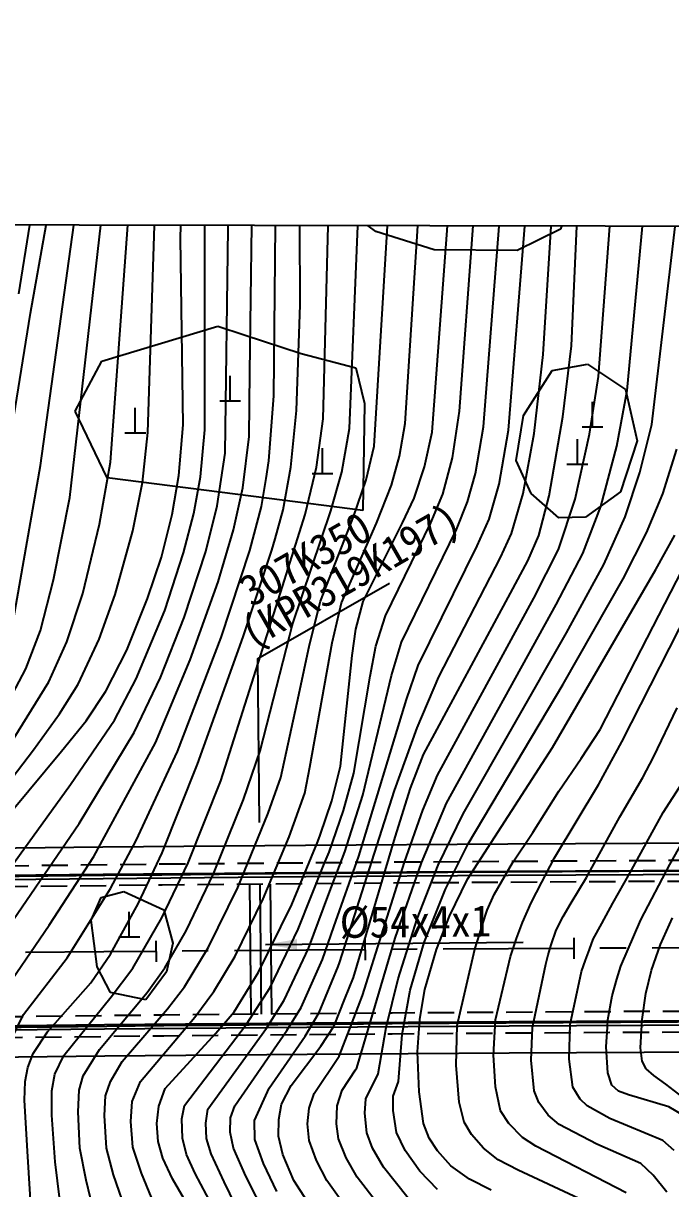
# Model space of a CAD drawing. Header units: millimetres. Extents: x 10470 to 11266, y 1103 to 1807.
# Drawn here: x 10784.3 to 10846.3, y 1453.9 to 1565.4 of the extents above; entities that cross this region are included whole.
import ezdxf
from ezdxf.enums import TextEntityAlignment as Align
from ezdxf.xclip import XClip

# ---------------------------------------------------------------- set-up
doc = ezdxf.new("R2010")
doc.units = ezdxf.units.MM
doc.header["$LTSCALE"] = 10
doc.header["$MEASUREMENT"] = 0
doc.header["$XCLIPFRAME"] = 2
doc.linetypes.add('CENTER', pattern=[2, 1.25, -0.25, 0.25, -0.25])
doc.linetypes.add('HIDDEN', pattern=[0.375, 0.25, -0.125])
doc.layers.add('TX-PAPR', color=2, linetype='Continuous', plot=False)
doc.layers.add('TZ-BASE', color=253, linetype='Continuous')
doc.layers.add('TZ-CABL', color=4, linetype='Continuous')
doc.styles.get("Standard").update_dxf_attribs({"font": 'GulimChe.ttf'})
doc.linetypes.add('ZIGZAG', pattern='A,0.0001,-0.2,[131,ltypeshp.shx,S=0.2,R=0,X=-0.2,Y=0],-0.4,[131,ltypeshp.shx,S=0.2,R=180,X=0.2,Y=0],-0.2', length=0.8001)
doc.dimstyles.get("Standard").update_dxf_attribs({"dimtxt": 0.18, "dimasz": 0.18, "dimexe": 0.18, "dimexo": 0.0625, "dimgap": 0.09, "dimtad": 0, "dimtih": 1, "dimtoh": 1, "dimdec": 4, "dimzin": 0, "dimdsep": 46, "dimtxsty": 'Standard', "dimcen": 0.09, "dimadec": 0, "dimazin": 0, "dimtfac": 1, "dimtdec": 4, "dimtofl": 0, "dimtmove": 0, "dimatfit": 3, "dimfxl": 0, "dimtolj": 1, "dimtzin": 0, "dimarcsym": 0})

# ---------------------------------------------------------------- blocks, each defined once
blk = doc.blocks.new('JD-SDFHSFH5FGCFH6')
at = {"layer": 'TZ-BASE'}
for p, q in [((227.92, 66.14, 230), (232.87, 93.88, 230)), ((253.73, 66.94, 220), (253.63, 90.11, 220)), ((255.93, 56.02, 219), (256.77, 88.76, 219)), ((226.79, 67.98, 231), (229.78, 86.4, 231)), ((251.22, 58.24, 221), (251.48, 85.74, 221)), ((258.46, 55.09, 218), (259.74, 85.82, 218)), ((260.82, 53.4, 217), (262.61, 82.98, 217)), ((248.93, 60.5, 222), (249.22, 82.19, 222)), ((231.7, 48.49, 228), (235.33, 80.37, 228)), ((242.29, 73.29, 225), (242.36, 79.7, 225)), ((263.79, 55.58, 216), (265.37, 80.04, 216)), ((228.88, 51.55, 229), (232.64, 78.56, 229)), ((246.85, 74.24, 223), (246.92, 79.13, 223)), ((260.97, 73.96, 218.57), (256.7, 77.16, 218.57)), ((279.81, 77.75, 218.57), (278.67, 74.18, 218.57)), ((287.42, 55.48, 207), (290.05, 77.89, 207)), ((244.61, 54.96, 224), (244.61, 76.17, 224)), ((266.37, 54.74, 215), (267.97, 76.36, 215)), ((268.98, 56.75, 214), (270.43, 76.08, 214)), ((271.28, 55.25, 213), (272.89, 75.87, 213)), ((285.06, 58.75, 208), (286.74, 76.69, 208)), ((239.16, 54.72, 226), (239.82, 75.07, 226)), ((273.7, 54.95, 212), (275.33, 75.4, 212)), ((277, 62.19, 211), (277.8, 75.19, 211)), ((279.72, 63.03, 210), (280.24, 74.91, 210)), ((282.29, 60.07, 209), (283.44, 74.99, 209)), ((235.58, 51.87, 227), (237.25, 74.69, 227)), ((246.56, 52.73, 223), (246.85, 74.24, 223)), ((266.58, 72.21, 218.57), (260.97, 73.96, 218.57)), ((278.67, 74.18, 218.57), (274.52, 72.13, 218.57)), ((242.54, 55.47, 225), (242.29, 73.29, 225)), ((274.52, 72.13, 218.57), (266.58, 72.21, 218.57)), ((253.38, 56.82, 220), (253.73, 66.94, 220)), ((224.69, 46.3, 230), (227.92, 66.14, 230)), ((234.74, 61.56, 219.02), (245.84, 64.9, 219.02)), ((245.84, 64.9, 219.02), (248.39, 64.07, 219.02)), ((248.39, 64.07, 219.02), (253.84, 62.29, 219.02)), ((278.88, 56.21, 210), (279.72, 63.03, 210)), ((232.18, 56.75, 219.02), (234.74, 61.56, 219.02)), ((253.84, 62.29, 219.02), (259.08, 60.92, 219.02)), ((276.13, 54.64, 211), (277, 62.19, 211)), ((248.85, 54.35, 222), (248.93, 60.5, 222)), ((259.08, 60.92, 219.02), (259.91, 57.49, 219.02)), ((275.13, 56.36, 211.73), (277.88, 60.67, 211.73)), ((277.88, 60.67, 211.73), (281.25, 61.27, 211.73)), ((281.25, 61.27, 211.73), (284.88, 58.84, 211.73)), ((247.04, 57.75, 224.28), (247.04, 60.15, 224.28)), ((281.44, 54.57, 209), (282.29, 60.07, 209)), ((250.75, 52, 221), (251.22, 58.24, 221)), ((284.06, 53.41, 208), (285.06, 58.75, 208)), ((284.88, 58.84, 211.73), (286.02, 53.92, 211.73)), ((237.95, 54.69, 227.96), (237.95, 57.09, 227.96)), ((246.04, 57.75, 224.28), (248.04, 57.75, 224.28)), ((259.91, 57.49, 219.02), (259.75, 47.26, 219.02)), ((281.73, 55.26, 210.88), (281.73, 57.66, 210.88)), ((235.27, 50.38, 219.02), (232.18, 56.75, 219.02)), ((252.85, 51.4, 220), (253.38, 56.82, 220)), ((255.31, 51.4, 219), (255.93, 56.02, 219)), ((268.33, 52.31, 214), (268.98, 56.75, 214)), ((274.43, 52.04, 211.73), (275.13, 56.36, 211.73)), ((277.58, 48.67, 210), (278.88, 56.21, 210)), ((236.95, 54.69, 227.96), (238.95, 54.69, 227.96)), ((238.63, 49.95, 226), (239.16, 54.72, 226)), ((242.11, 50.6, 225), (242.54, 55.47, 225)), ((244.18, 50.49, 224), (244.61, 54.96, 224)), ((257.73, 50.93, 218), (258.46, 55.09, 218)), ((263.24, 52.47, 216), (263.79, 55.58, 216)), ((265.65, 51.44, 215), (266.37, 54.74, 215)), ((270.51, 50.81, 213), (271.28, 55.25, 213)), ((272.78, 49.77, 212), (273.7, 54.95, 212)), ((280.73, 55.26, 210.88), (282.73, 55.26, 210.88)), ((286.26, 50.88, 207), (287.42, 55.48, 207)), ((248.25, 49.43, 222), (248.85, 54.35, 222)), ((275.09, 48.89, 211), (276.13, 54.64, 211)), ((280.08, 48.35, 209), (281.44, 54.57, 209)), ((280.28, 51.69, 210.88), (280.28, 54.09, 210.88)), ((286.02, 53.92, 211.73), (284.42, 49.05, 211.73)), ((245.8, 47.69, 223), (246.56, 52.73, 223)), ((255.88, 50.81, 220.39), (255.88, 53.21, 220.39)), ((260.07, 50.2, 217), (260.82, 53.4, 217)), ((262.47, 49.69, 216), (263.24, 52.47, 216)), ((282.51, 47.63, 208), (284.06, 53.41, 208)), ((288.45, 48.86, 206), (289.79, 53.14, 206)), ((226.33, 37, 229), (228.88, 51.55, 229)), ((234.53, 45.94, 227), (235.58, 51.87, 227)), ((250.47, 50.33, 221), (250.75, 52, 221)), ((252.12, 47.32, 220), (252.85, 51.4, 220)), ((254.22, 46.87, 219), (255.31, 51.4, 219)), ((264.65, 48.43, 215), (265.65, 51.44, 215)), ((267.39, 48.83, 214), (268.33, 52.31, 214)), ((275.87, 48.88, 211.73), (274.43, 52.04, 211.73)), ((279.28, 51.69, 210.88), (281.28, 51.69, 210.88)), ((250.76, 48.41, 219.02), (235.27, 50.38, 219.02)), ((241.49, 46.86, 225), (242.11, 50.6, 225)), ((243.56, 46.98, 224), (244.18, 50.49, 224)), ((250.02, 47.63, 221), (250.47, 50.33, 221)), ((254.88, 50.81, 220.39), (256.88, 50.81, 220.39)), ((256.68, 47.23, 218), (257.73, 50.93, 218)), ((258.86, 46.64, 217), (260.07, 50.2, 217)), ((269.75, 48.1, 213), (270.51, 50.81, 213)), ((284.85, 46.65, 207), (286.26, 50.88, 207)), ((237.72, 45.31, 226), (238.63, 49.95, 226)), ((247.37, 45.4, 222), (248.25, 49.43, 222)), ((261.04, 46.05, 216), (262.47, 49.69, 216)), ((271.83, 46.44, 212), (272.78, 49.77, 212)), ((230.13, 40.63, 228), (231.7, 48.49, 228)), ((259.75, 47.26, 219.02), (250.76, 48.41, 219.02)), ((263.53, 46.09, 215), (264.65, 48.43, 215)), ((266.26, 46.06, 214), (267.39, 48.83, 214)), ((268.72, 45.45, 213), (269.75, 48.1, 213)), ((273.97, 45.07, 211), (275.09, 48.89, 211)), ((278.51, 46.55, 211.73), (275.87, 48.88, 211.73)), ((276.59, 44.86, 210), (277.58, 48.67, 210)), ((278.47, 43.53, 209), (280.08, 48.35, 209)), ((284.42, 49.05, 211.73), (281.05, 46.61, 211.73)), ((286.89, 45.11, 206), (288.45, 48.86, 206)), ((240.45, 42.79, 225), (241.49, 46.86, 225)), ((242.58, 43.19, 224), (243.56, 46.98, 224)), ((244.69, 43.33, 223), (245.8, 47.69, 223)), ((248.91, 43.42, 221), (250.02, 47.63, 221)), ((251.35, 44.55, 220), (252.12, 47.32, 220)), ((252.04, 39.98, 219), (254.22, 46.87, 219)), ((252.99, 36.34, 218), (256.68, 47.23, 218)), ((280.81, 43.15, 208), (282.51, 47.63, 208)), ((232.93, 39.32, 227), (234.53, 45.94, 227)), ((255.68, 38.57, 217), (258.86, 46.64, 217)), ((257.69, 38.41, 216), (261.04, 46.05, 216)), ((259.76, 38.55, 215), (263.53, 46.09, 215)), ((261.92, 37.18, 214), (266.26, 46.06, 214)), ((270.69, 43.86, 212), (271.83, 46.44, 212)), ((281.05, 46.61, 211.73), (278.51, 46.55, 211.73)), ((282.82, 42.08, 207), (284.85, 46.65, 207)), ((236.04, 39.23, 226), (237.72, 45.31, 226)), ((245.88, 40.44, 222), (247.37, 45.4, 222)), ((263.43, 34.64, 213), (268.72, 45.45, 213)), ((272.91, 42.76, 211), (273.97, 45.07, 211)), ((275.55, 42.44, 210), (276.59, 44.86, 210)), ((284.65, 40.71, 206), (286.89, 45.11, 206)), ((287.79, 41.62, 205), (289.62, 44.91, 205)), ((251.04, 43.46, 220), (251.35, 44.55, 220)), ((265.02, 32.42, 212), (270.69, 43.86, 212)), ((276.1, 38.86, 209), (278.47, 43.53, 209)), ((239.11, 38.82, 225), (240.45, 42.79, 225)), ((240.79, 37.69, 224), (242.58, 43.19, 224)), ((242.64, 37, 223), (244.69, 43.33, 223)), ((246.16, 35.11, 221), (248.91, 43.42, 221)), ((248.29, 35.16, 220), (251.04, 43.46, 220)), ((267, 31.35, 211), (272.91, 42.76, 211)), ((273.88, 39.34, 210), (275.55, 42.44, 210)), ((278.25, 38.25, 208), (280.81, 43.15, 208)), ((277.89, 24.58, 205), (287.79, 41.62, 205)), ((279.24, 35.55, 207), (282.82, 42.08, 207)), ((282.47, 26.3, 204), (290.35, 41.6, 204)), ((228.87, 35.77, 228), (230.13, 40.63, 228)), ((243.22, 32.95, 222), (245.88, 40.44, 222)), ((278.92, 30.63, 206), (284.65, 40.71, 206)), ((231.41, 34.7, 227), (232.93, 39.32, 227)), ((234.49, 34.93, 226), (236.04, 39.23, 226)), ((246.15, 21.38, 219), (252.04, 39.98, 219)), ((265.54, 23.89, 210), (273.88, 39.34, 210)), ((284.53, 25.12, 203), (291.91, 39.64, 203)), ((237.13, 33.89, 225), (239.11, 38.82, 225)), ((254.64, 34.39, 217), (255.68, 38.57, 217)), ((256.81, 34.6, 216), (257.69, 38.41, 216)), ((259.06, 35.91, 215), (259.76, 38.55, 215)), ((266.88, 21.91, 209), (276.1, 38.86, 209)), ((267.74, 19.25, 208), (278.25, 38.25, 208)), ((238.03, 31.14, 224), (240.79, 37.69, 224)), ((240.35, 31.28, 223), (242.64, 37, 223)), ((260.98, 34.26, 214), (261.92, 37.18, 214)), ((227.47, 32.09, 228), (228.87, 35.77, 228)), ((252.74, 35.34, 218), (252.99, 36.34, 218)), ((258.71, 33.38, 215), (259.06, 35.91, 215)), ((229.68, 30.85, 227), (231.41, 34.7, 227)), ((232.49, 30.62, 226), (234.49, 34.93, 226)), ((241.98, 24.19, 221), (246.16, 35.11, 221)), ((243.92, 22.98, 220), (248.29, 35.16, 220)), ((249.9, 24.24, 218), (252.74, 35.34, 218)), ((254.65, 22.7, 216), (256.81, 34.6, 216)), ((262.48, 31.47, 213), (263.43, 34.64, 213)), ((269.33, 18.24, 207), (279.24, 35.55, 207)), ((235.14, 29.98, 225), (237.13, 33.89, 225)), ((253.61, 29.62, 217), (254.64, 34.39, 217)), ((260.43, 31.39, 214), (260.98, 34.26, 214)), ((239.88, 25.02, 222), (243.22, 32.95, 222)), ((257.61, 22.78, 215), (258.71, 33.38, 215)), ((263.93, 29.18, 212), (265.02, 32.42, 212)), ((225.27, 27.92, 228), (227.47, 32.09, 228)), ((237.85, 26.01, 223), (240.35, 31.28, 223)), ((258.88, 22.13, 214), (260.43, 31.39, 214)), ((259.75, 20.02, 213), (262.48, 31.47, 213)), ((264.95, 26.44, 211), (267, 31.35, 211)), ((226.37, 25.49, 227), (229.68, 30.85, 227)), ((230.7, 27.8, 226), (232.49, 30.62, 226)), ((235.96, 27.2, 224), (238.03, 31.14, 224)), ((269.83, 15.34, 206), (278.92, 30.63, 206)), ((233.24, 27.13, 225), (235.14, 29.98, 225)), ((251.89, 21.7, 217), (253.61, 29.62, 217)), ((259.36, 14.18, 212), (263.93, 29.18, 212)), ((287.58, 23.65, 202), (289.82, 28.37, 202)), ((228.21, 24.35, 226), (230.7, 27.8, 226)), ((230.88, 24.21, 225), (233.24, 27.13, 225)), ((231.76, 21.03, 224), (235.96, 27.2, 224)), ((232.59, 17.3, 223), (237.85, 26.01, 223)), ((262.77, 20.46, 211), (264.95, 26.44, 211)), ((280.65, 23.51, 204), (282.47, 26.3, 204)), ((233.98, 14.14, 222), (239.88, 25.02, 222)), ((269.76, 11.97, 205), (277.89, 24.58, 205)), ((282.33, 21.05, 203), (284.53, 25.12, 203)), ((219.83, 13.44, 226), (228.21, 24.35, 226)), ((222.91, 14.63, 225), (230.88, 24.21, 225)), ((238.05, 15.66, 221), (241.98, 24.19, 221)), ((248.32, 19.59, 218), (249.9, 24.24, 218)), ((264.3, 20.69, 210), (265.54, 23.89, 210)), ((278.51, 20.39, 204), (280.65, 23.51, 204)), ((286.56, 21.7, 202), (287.58, 23.65, 202)), ((240.51, 14.48, 220), (243.92, 22.98, 220)), ((254.2, 20.2, 216), (254.65, 22.7, 216)), ((256.78, 19.47, 215), (257.61, 22.78, 215)), ((243, 13.55, 219), (246.15, 21.38, 219)), ((250.68, 18.29, 217), (251.89, 21.7, 217)), ((257.89, 18.54, 214), (258.88, 22.13, 214)), ((265.48, 18.57, 209), (266.88, 21.91, 209)), ((284.34, 17.93, 202), (286.56, 21.7, 202)), ((288.49, 18.34, 201), (290.99, 22.22, 201)), ((222.61, 8.39, 224), (231.76, 21.03, 224)), ((252.67, 16.02, 216), (254.2, 20.2, 216)), ((257.49, 3.95, 211), (262.77, 20.46, 211)), ((262.84, 16, 210), (264.3, 20.69, 210)), ((276.01, 16.45, 204), (278.51, 20.39, 204)), ((278.1, 14.02, 203), (282.33, 21.05, 203)), ((245.44, 12.47, 218), (248.32, 19.59, 218)), ((255.64, 16.19, 215), (256.78, 19.47, 215)), ((258.01, 14.6, 213), (259.75, 20.02, 213)), ((265.35, 13.54, 208), (267.74, 19.25, 208)), ((247.78, 11.17, 217), (250.68, 18.29, 217)), ((256.5, 14.55, 214), (257.89, 18.54, 214)), ((263.73, 13.61, 209), (265.48, 18.57, 209)), ((266.94, 13.32, 207), (269.33, 18.24, 207)), ((281.14, 12.13, 202), (284.34, 17.93, 202)), ((285.29, 12.54, 201), (288.49, 18.34, 201)), ((223.42, 3.94, 223), (232.59, 17.3, 223)), ((289.14, 13.39, 200), (291.32, 17.26, 200)), ((235.58, 11.08, 221), (238.05, 15.66, 221)), ((250.21, 10.08, 216), (252.67, 16.02, 216)), ((255.43, 15.58, 215), (255.64, 16.19, 215)), ((258.84, 2.57, 210), (262.84, 16, 210)), ((274.07, 13.53, 204), (276.01, 16.45, 204)), ((252.93, 9.55, 215), (255.43, 15.58, 215)), ((256.05, 13.45, 214), (256.5, 14.55, 214)), ((256.49, 10.56, 213), (258.01, 14.6, 213)), ((267.65, 11.02, 206), (269.83, 15.34, 206)), ((229.72, 7.58, 222), (233.98, 14.14, 222)), ((238.25, 9.68, 220), (240.51, 14.48, 220)), ((240.48, 8.27, 219), (243, 13.55, 219)), ((253.55, 7.2, 214), (256.05, 13.45, 214)), ((256.97, 7.4, 212), (259.36, 14.18, 212)), ((259.71, 0.83, 209), (263.73, 13.61, 209)), ((262.84, 6.31, 208), (265.35, 13.54, 208)), ((272.31, 10.49, 204), (274.07, 13.53, 204)), ((276.87, 11.68, 203), (278.1, 14.02, 203)), ((286.37, 8.07, 200), (289.14, 13.39, 200)), ((242.83, 7.04, 218), (245.44, 12.47, 218)), ((264.93, 8.19, 207), (266.94, 13.32, 207)), ((283.69, 9.67, 201), (285.29, 12.54, 201)), ((244.97, 5.45, 217), (247.78, 11.17, 217)), ((268.03, 8.43, 205), (269.76, 11.97, 205)), ((275.84, 9.71, 203), (276.87, 11.68, 203)), ((279.7, 9.71, 202), (281.14, 12.13, 202)), ((231.43, 4.44, 221), (235.58, 11.08, 221)), ((233.74, 8.05, 220.48), (234.7, 10.22, 220.48)), ((234.7, 10.22, 220.48), (236.85, 10.79, 220.48)), ((236.85, 10.79, 220.48), (240.67, 9.05, 220.48)), ((247.53, 4.6, 216), (250.21, 10.08, 216)), ((254.52, 5.34, 213), (256.49, 10.56, 213)), ((265.61, 5.91, 206), (267.65, 11.02, 206)), ((271.65, 9.01, 204), (272.31, 10.49, 204)), ((235.58, 4.78, 220), (238.25, 9.68, 220)), ((240.67, 9.05, 220.48), (241.55, 5.85, 220.48)), ((249.74, 3.07, 215), (252.93, 9.55, 215)), ((271.24, 7.74, 204), (271.65, 9.01, 204)), ((275.02, 7.82, 203), (275.84, 9.71, 203)), ((278.92, 8.4, 202), (279.7, 9.71, 202)), ((282.62, 7.74, 201), (283.69, 9.67, 201)), ((234.29, 3.58, 220.48), (233.74, 8.05, 220.48)), ((237.38, 6.44, 220.46), (237.38, 8.84, 220.46)), ((237.71, 3.46, 219), (240.48, 8.27, 219)), ((263.11, 2.43, 207), (264.93, 8.19, 207)), ((267.07, 5.99, 205), (268.03, 8.43, 205)), ((274.44, 6.3, 203), (275.02, 7.82, 203)), ((278.26, 7.08, 202), (278.92, 8.4, 202)), ((284.43, 3.63, 200), (286.37, 8.07, 200)), ((288.24, 5.73, 199), (289.38, 8.27, 199)), ((224.79, 0.42, 222), (229.72, 7.58, 222)), ((240.78, 3.49, 218), (242.83, 7.04, 218)), ((250.88, 1.59, 214), (253.55, 7.2, 214)), ((255.87, 4.29, 212), (256.97, 7.4, 212)), ((270.91, 6.67, 204), (271.24, 7.74, 204)), ((277.77, 5.69, 202), (278.26, 7.08, 202)), ((281.8, 6.22, 201), (282.62, 7.74, 201)), ((236.38, 6.44, 220.46), (238.38, 6.44, 220.46)), ((239.93, 6.06), (239.95, 4.06)), ((241.55, 5.85, 220.48), (240.93, 3.11, 220.48)), ((259.17, -6.09, 208), (262.84, 6.31, 208)), ((259.93, 6.22), (259.95, 4.22)), ((264.26, 1.34, 206), (265.61, 5.91, 206)), ((266.78, 5.24, 205), (267.07, 5.99, 205)), ((270.47, 5.28, 204), (270.91, 6.67, 204)), ((274.16, 5.44, 203), (274.44, 6.3, 203)), ((277.48, 4.74, 202), (277.77, 5.69, 202)), ((279.93, 6.35), (279.94, 4.35)), ((281.43, 5.23, 201), (281.8, 6.22, 201)), ((287.38, 3.27, 199), (288.24, 5.73, 199)), ((233.68, 2.05, 220), (235.58, 4.78, 220)), ((242.67, 1.66, 217), (244.97, 5.45, 217)), ((245.48, 1.22, 216), (247.53, 4.6, 216)), ((252.22, 0.39, 213), (254.52, 5.34, 213)), ((265.68, 1.41, 205), (266.78, 5.24, 205)), ((268.78, -2.03, 204), (270.47, 5.28, 204)), ((272.45, -1.48, 203), (273.87, 4.56, 203)), ((273.87, 4.56, 203), (274.16, 5.44, 203)), ((277.27, 3.84, 202), (277.48, 4.74, 202)), ((281.06, 4.21, 201), (281.43, 5.23, 201)), ((227.24, -0.99, 221), (231.43, 4.44, 221)), ((235.57, 1.13, 220.48), (234.29, 3.58, 220.48)), ((235.64, 0.71, 219), (237.71, 3.46, 219)), ((239.1, 1.14, 218), (240.78, 3.49, 218)), ((253.84, -0.31, 212), (255.87, 4.29, 212)), ((255.57, -0.8, 211), (257.39, 3.62, 211)), ((257.39, 3.62, 211), (257.49, 3.95, 211)), ((275.97, -2.23, 202), (277.27, 3.84, 202)), ((280.67, 3.13, 201), (281.06, 4.21, 201)), ((284.07, 2.41, 200), (284.43, 3.63, 200)), ((240.93, 3.11, 220.48), (238.97, 0.42, 220.48)), ((247.41, -0.71, 215), (249.74, 3.07, 215)), ((258.01, 0.51, 210), (258.84, 2.57, 210)), ((261.98, -2.23, 207), (263.11, 2.43, 207)), ((279.59, -1.95, 201), (280.67, 3.13, 201)), ((283.6, 0.82, 200), (284.07, 2.41, 200)), ((286.83, 1.04, 199), (287.38, 3.27, 199)), ((229.53, -2.65, 220), (233.68, 2.05, 220)), ((234.53, -4.32, 218), (239.1, 1.14, 218)), ((238.97, 0.42, 220.48), (235.57, 1.13, 220.48)), ((241.03, -0.45, 217), (242.67, 1.66, 217)), ((243.66, -1.22, 216), (245.48, 1.22, 216)), ((248.6, -1.92, 214), (250.88, 1.59, 214)), ((263.49, -2.91, 206), (264.26, 1.34, 206)), ((265.18, -1.43, 205), (265.68, 1.41, 205)), ((231.1, -4.91, 219), (235.64, 0.71, 219)), ((250.5, -2.28, 213), (252.22, 0.39, 213)), ((256.98, -2.06, 210), (258.01, 0.51, 210)), ((258.46, -2.42, 209), (259.71, 0.83, 209)), ((283.21, -1.49, 200), (283.6, 0.82, 200)), ((286.47, -1.46, 199), (286.83, 1.04, 199)), ((225.81, -3.9, 221), (227.24, -0.99, 221)), ((236.71, -5.47, 217), (241.03, -0.45, 217)), ((245.66, -2.77, 215), (247.41, -0.71, 215)), ((252.46, -2.51, 212), (253.84, -0.31, 212)), ((254.21, -3.06, 211), (255.57, -0.8, 211)), ((238.44, -7.4, 216), (243.66, -1.22, 216)), ((242.65, -9.7, 214), (248.6, -1.92, 214)), ((255.73, -4.01, 210), (256.98, -2.06, 210)), ((261.21, -6.67, 207), (261.98, -2.23, 207)), ((264.98, -4.56, 205), (265.18, -1.43, 205)), ((268.66, -5.83, 204), (268.78, -2.03, 204)), ((272.24, -4.87, 203), (272.45, -1.48, 203)), ((275.86, -5.36, 202), (275.97, -2.23, 202)), ((279.48, -5.27, 201), (279.59, -1.95, 201)), ((283.03, -4.08, 200), (283.16, -2.19, 200)), ((283.16, -2.19, 200), (283.21, -1.49, 200)), ((286.33, -4.18, 199), (286.47, -1.46, 199)), ((228.16, -4.72, 220), (229.53, -2.65, 220)), ((240.8, -8.06, 215), (245.66, -2.77, 215)), ((244.91, -10.04, 213), (250.5, -2.28, 213)), ((247.47, -9.73, 212), (252.46, -2.51, 212)), ((250.76, -8.03, 211), (254.21, -3.06, 211)), ((257.47, -4.97, 209), (258.46, -2.42, 209)), ((263.16, -7.39, 206), (263.49, -2.91, 206)), ((232.97, -6.84, 218), (234.53, -4.32, 218)), ((252.86, -7.76, 210), (255.73, -4.01, 210)), ((283.18, -6.55, 200), (283.03, -4.08, 200)), ((286.47, -5.46, 199), (286.33, -4.18, 199)), ((227.65, -6.06, 220), (228.16, -4.72, 220)), ((230.24, -6.68, 219), (231.1, -4.91, 219)), ((235.59, -7.39, 217), (236.71, -5.47, 217)), ((255.08, -8.53, 209), (257.47, -4.97, 209)), ((265.12, -8.38, 205), (264.98, -4.56, 205)), ((272.44, -7.89, 203), (272.24, -4.87, 203)), ((276.15, -8.28, 202), (275.86, -5.36, 202)), ((279.84, -7.92, 201), (279.48, -5.27, 201)), ((286.88, -6.18, 199), (286.47, -5.46, 199)), ((227.41, -7.39, 220), (227.65, -6.06, 220)), ((229.97, -8.28, 219), (230.24, -6.68, 219)), ((257.77, -8.23, 208), (259.04, -6.29, 208)), ((259.04, -6.29, 208), (259.17, -6.09, 208)), ((260.02, -9.05, 207), (261.21, -6.67, 207)), ((268.96, -9.36, 204), (268.66, -5.83, 204)), ((283.58, -7.74, 200), (283.18, -6.55, 200)), ((287.6, -6.82, 199), (286.88, -6.18, 199)), ((227.35, -9.18, 220), (227.41, -7.39, 220)), ((232.57, -8.22, 218), (232.97, -6.84, 218)), ((235.11, -8.76, 217), (235.59, -7.39, 217)), ((237.65, -9.3, 216), (238.44, -7.4, 216)), ((251.96, -9.56, 210), (252.86, -7.76, 210)), ((262.63, -8.79, 206), (263.16, -7.39, 206)), ((284.23, -8.33, 200), (283.58, -7.74, 200)), ((288.74, -7.64, 199), (287.6, -6.82, 199)), ((290.42, -8.91, 199), (288.74, -7.64, 199)), ((229.96, -10.61, 219), (229.97, -8.28, 219)), ((232.48, -10.3, 218), (232.57, -8.22, 218)), ((235.01, -10.65, 217), (235.11, -8.76, 217)), ((240.21, -9.75, 215), (240.8, -8.06, 215)), ((249.37, -11.14, 211), (250.76, -8.03, 211)), ((254.59, -9.95, 209), (255.08, -8.53, 209)), ((257.29, -9.71, 208), (257.77, -8.23, 208)), ((262.65, -10.18, 206), (262.63, -8.79, 206)), ((265.55, -11.42, 205), (265.12, -8.38, 205)), ((272.92, -10.2, 203), (272.44, -7.89, 203)), ((276.58, -9.4, 202), (276.15, -8.28, 202)), ((280.55, -9.07, 201), (279.84, -7.92, 201)), ((285.17, -8.67, 200), (284.23, -8.33, 200)), ((289.05, -9.81, 200), (285.17, -8.67, 200)), ((227.63, -14.06, 220), (227.35, -9.18, 220)), ((237.53, -11.21, 216), (237.65, -9.3, 216)), ((240.01, -11.41, 215), (240.21, -9.75, 215)), ((242.41, -10.98, 214), (242.65, -9.7, 214)), ((247.07, -10.87, 212), (247.47, -9.73, 212)), ((251.68, -11.02, 210), (251.96, -9.56, 210)), ((254.45, -11.43, 209), (254.59, -9.95, 209)), ((257.21, -11.43, 208), (257.29, -9.71, 208)), ((259.94, -10.43, 207), (260.02, -9.05, 207)), ((269.44, -11.3, 204), (268.96, -9.36, 204)), ((277.48, -10.61, 202), (276.58, -9.4, 202)), ((281.21, -9.71, 201), (280.55, -9.07, 201)), ((283.39, -10.93, 201), (281.21, -9.71, 201)), ((290.61, -10.75, 200), (289.05, -9.81, 200)), ((230.27, -15.09, 219), (229.96, -10.61, 219)), ((232.65, -13.78, 218), (232.48, -10.3, 218)), ((235.19, -13.77, 217), (235.01, -10.65, 217)), ((242.46, -12.81, 214), (242.41, -10.98, 214)), ((244.71, -11.38, 213), (244.91, -10.04, 213)), ((247.03, -12.23, 212), (247.07, -10.87, 212)), ((249.41, -12.94, 211), (249.37, -11.14, 211)), ((251.65, -12.64, 210), (251.68, -11.02, 210)), ((260.11, -12.31, 207), (259.94, -10.43, 207)), ((262.97, -12.27, 206), (262.65, -10.18, 206)), ((273.71, -11.4, 203), (272.92, -10.2, 203)), ((278.52, -11.52, 202), (277.48, -10.61, 202)), ((288.46, -13.03, 201), (283.39, -10.93, 201)), ((237.73, -13.69, 216), (237.53, -11.21, 216)), ((240.14, -13.13, 215), (240.01, -11.41, 215)), ((244.78, -12.84, 213), (244.71, -11.38, 213)), ((247.36, -13.76, 212), (247.03, -12.23, 212)), ((254.61, -13.03, 209), (254.45, -11.43, 209)), ((257.42, -12.89, 208), (257.21, -11.43, 208)), ((266.1, -12.83, 205), (265.55, -11.42, 205)), ((270.13, -12.46, 204), (269.44, -11.3, 204)), ((275.02, -12.76, 203), (273.71, -11.4, 203)), ((282.15, -13.38, 202), (278.52, -11.52, 202)), ((240.58, -14.72, 215), (240.14, -13.13, 215)), ((242.86, -14.37, 214), (242.46, -12.81, 214)), ((245.21, -14.31, 213), (244.78, -12.84, 213)), ((250.24, -15.25, 211), (249.41, -12.94, 211)), ((252.09, -14.39, 210), (251.65, -12.64, 210)), ((255.29, -14.96, 209), (254.61, -13.03, 209)), ((258.13, -14.7, 208), (257.42, -12.89, 208)), ((260.67, -13.78, 207), (260.11, -12.31, 207)), ((263.78, -13.99, 206), (262.97, -12.27, 206)), ((266.88, -14.02, 205), (266.1, -12.83, 205)), ((271.28, -13.76, 204), (270.13, -12.46, 204)), ((276.31, -13.59, 203), (275.02, -12.76, 203)), ((286.37, -15.25, 202), (282.15, -13.38, 202)), ((289.54, -14.01, 201), (288.46, -13.03, 201)), ((231.6, -78.14, 220), (227.63, -14.06, 220)), ((233.24, -16.83, 218), (232.65, -13.78, 218)), ((235.85, -16.34, 217), (235.19, -13.77, 217)), ((238.53, -16.18, 216), (237.73, -13.69, 216)), ((243.7, -16.21, 214), (242.86, -14.37, 214)), ((246.47, -16.99, 213), (245.21, -14.31, 213)), ((248.53, -16.46, 212), (247.36, -13.76, 212)), ((253.14, -16.88, 210), (252.09, -14.39, 210)), ((261.72, -15.59, 207), (260.67, -13.78, 207)), ((265.21, -15.96, 206), (263.78, -13.99, 206)), ((268.16, -15.46, 205), (266.88, -14.02, 205)), ((272.71, -14.89, 204), (271.28, -13.76, 204)), ((284.94, -18.05, 203), (276.31, -13.59, 203)), ((232.34, -31.36, 219), (230.27, -15.09, 219)), ((241.5, -16.72, 215), (240.58, -14.72, 215)), ((251.49, -17.92, 211), (250.24, -15.25, 211)), ((256.28, -16.86, 209), (255.29, -14.96, 209)), ((259.21, -16.54, 208), (258.13, -14.7, 208)), ((264.07, -18.57, 207), (261.72, -15.59, 207)), ((269.94, -16.75, 205), (268.16, -15.46, 205)), ((274.62, -15.89, 204), (272.71, -14.89, 204)), ((287.55, -16.36, 202), (286.37, -15.25, 202)), ((238.38, -23.51, 217), (235.85, -16.34, 217)), ((242.51, -25.76, 216), (238.53, -16.18, 216)), ((245.22, -23.02, 215), (241.5, -16.72, 215)), ((247.49, -23.38, 214), (243.7, -16.21, 214)), ((251.93, -23.07, 212), (248.53, -16.46, 212)), ((260.93, -18.78, 208), (259.21, -16.54, 208)), ((266.9, -17.74, 206), (265.21, -15.96, 206)), ((280.41, -18.59, 204), (274.62, -15.89, 204)), ((288.85, -17.97, 202), (287.55, -16.36, 202)), ((235.42, -25.9, 218), (233.24, -16.83, 218)), ((252.32, -28.98, 213), (246.47, -16.99, 213)), ((254.41, -18.86, 210), (253.14, -16.88, 210)), ((257.73, -18.88, 209), (256.28, -16.86, 209)), ((272.03, -17.79, 205), (269.94, -16.75, 205))]:
    blk.add_line(p, q, dxfattribs=at)
at = {"layer": 'TZ-BASE', "linetype": 'CENTER', "flags": 128}
blk.add_lwpolyline([(699.86, -1.33, 0.015501), (79.97, 2.33), (0, 0)], format="xyb", dxfattribs=at)
at = {"layer": 'TZ-BASE'}
for radius in [10010, 10010, 10007.4, 10007, 9993, 9992.6, 9990, 9990]:
    blk.add_arc((330.91, -9994.52), radius, 87.885616, 91.437955, dxfattribs=at)

msp = doc.modelspace()

# ---------------------------------------------------------------- linework, layer by layer
at = {"layer": 'TX-PAPR', "flags": 128}
msp.add_lwpolyline([(10559.6, 1396.55), (11254.21, 1395.23), (11259.74, 1545.22), (10554.64, 1546.56), (10559.6, 1396.55)], dxfattribs=at)
at = {"layer": 'TZ-BASE', "flags": 128}
msp.add_lwpolyline([(10806.95, 1488.96), (10806.81, 1504.66), (10819.4, 1511.86)], dxfattribs=at)
at = {"layer": 'TZ-CABL', "linetype": 'HIDDEN'}
for points in [[(10556.85, 1479.55, -0.018331), (11257.28, 1478.42, -0.018331)], [(10556.89, 1478.56, -0.018331), (11257.24, 1477.42, -0.998632)], [(10556.92, 1477.56, -0.018331), (11257.2, 1476.43, -0.018331)]]:
    msp.add_lwpolyline(points, format="xyb", dxfattribs=at)
at = {"layer": 'TZ-CABL', "linetype": 'ZIGZAG', "ltscale": 0.5}
msp.add_lwpolyline([(10556.89, 1478.56, -0.018331), (11257.24, 1477.42, -0.018331)], format="xyb", dxfattribs=at)
at = {"layer": 'TZ-CABL'}
for points in [[(10806, 1483.04), (10806.12, 1470.6)], [(10808, 1483.06), (10808.12, 1470.61)]]:
    msp.add_lwpolyline(points, dxfattribs=at)
at = {"layer": 'TZ-CABL', "linetype": 'ZIGZAG', "ltscale": 0.5}
msp.add_lwpolyline([(10807, 1483.05), (10807.12, 1470.6)], dxfattribs=at)
at = {"layer": 'TZ-CABL', "linetype": 'HIDDEN', "elevation": 346.53}
for points in [[(10557.4, 1465.12, -0.018303), (11256.75, 1464.03, -0.018303)], [(10557.44, 1464.12, -0.018303), (11256.71, 1463.03, -0.018303)], [(10557.47, 1463.12, -0.018303), (11256.67, 1462.03, -0.018303)]]:
    msp.add_lwpolyline(points, format="xyb", dxfattribs=at)
at = {"layer": 'TZ-CABL', "linetype": 'ZIGZAG', "ltscale": 0.5, "elevation": 346.53}
msp.add_lwpolyline([(10557.44, 1464.12, -0.018303), (11256.71, 1463.03, -0.018303)], format="xyb", dxfattribs=at)

# ---------------------------------------------------------------- block references
at = {"layer": 'TZ-BASE'}
ref = msp.add_blockref('JD-SDFHSFH5FGCFH6', (10557.12, 1471.56), dxfattribs=at)
XClip(ref).set_block_clipping_path([(2.4833460004, -75.0048615017), (697.0870356228, -76.3266636377), (702.6246141986, 73.6630701726), (-2.4833460004, 75.0048615017)])

# ---------------------------------------------------------------- texts
for s, p in [('(KPR319K197)', (10806.29, 1505.52)), ('307K350', (10806.2, 1509.52))]:
    msp.add_text(s, height=3, rotation=29.7599, dxfattribs=at).set_placement(p)
msp.add_text('Ø54x4x1', height=3, rotation=0.573, dxfattribs=at).set_placement((10821.89, 1479.48), align=Align.MIDDLE)

# ---------------------------------------------------------------- leaders
msp.add_leader([(10807.55, 1477.27), (10832.21, 1477.5)], dimstyle='Standard', override={"dimtxt": 3, "dimasz": 3, "dimexe": 2, "dimexo": 3, "dimgap": 1, "dimtad": 0, "dimtih": 0, "dimcen": 1, "dimaunit": 1, "dimadec": 8, "dimtix": 1, "dimtofl": 1, "dimtmove": 2, "dimtvp": 2}, dxfattribs=at)

doc.saveas('drawing.dxf')
